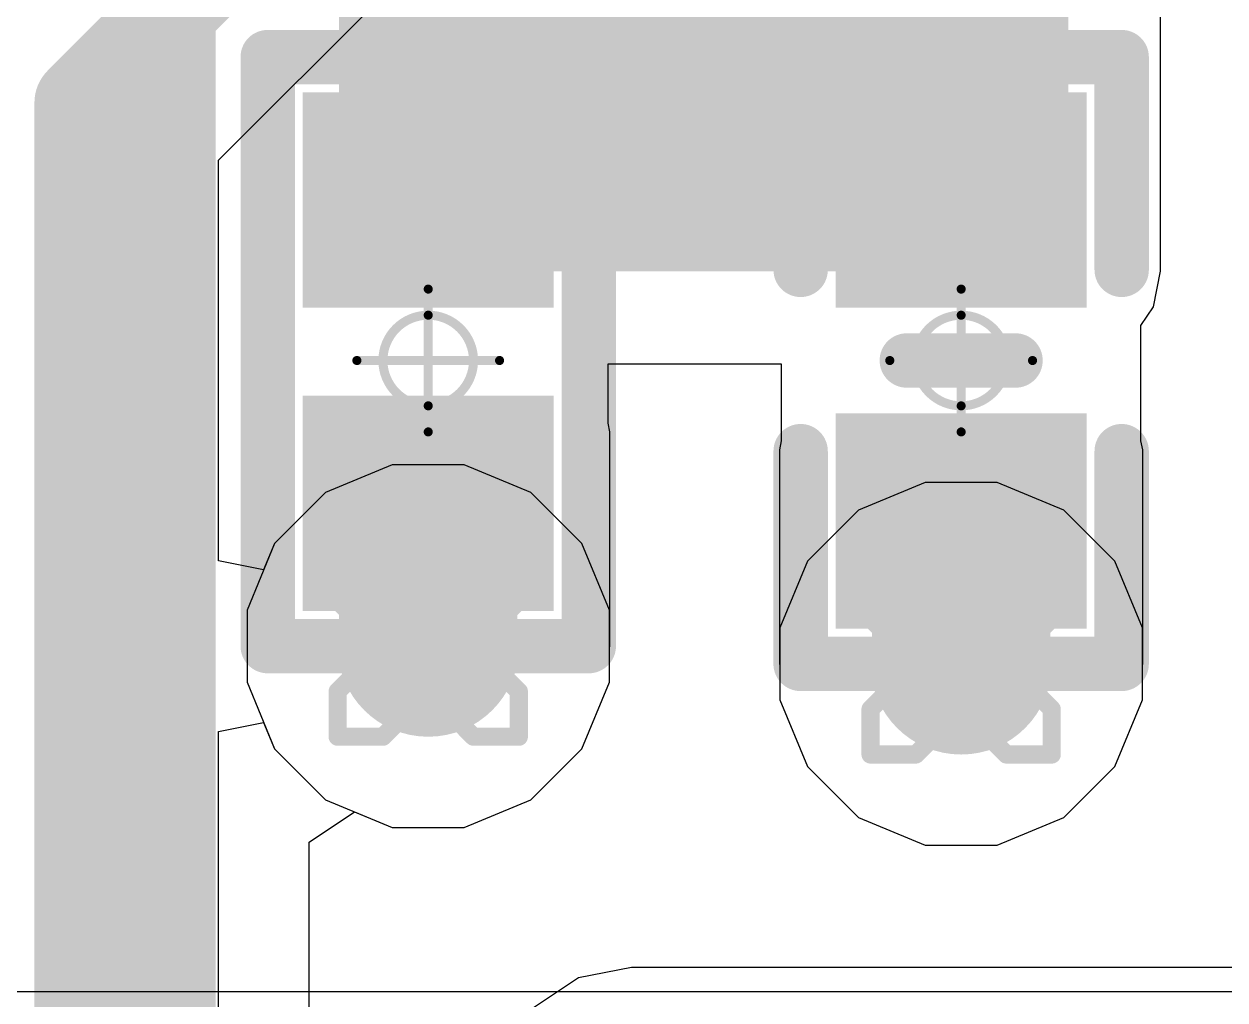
# Model space of a CAD drawing. Header units: inches. Extents: x -13 to 366, y -4 to 120.
# Drawn here: x 3.053 to 6.419, y 17.007 to 19.741 of the extents above; entities that cross this region are included whole.
import ezdxf

# ---------------------------------------------------------------- set-up
doc = ezdxf.new("R2010")
doc.units = ezdxf.units.IN
for name, color, linetype in [('Bottom Layer', 5, 'Continuous'), ('Drill Drawing', 1, 'Continuous'), ('GND', 16, 'Continuous'), ('Mechanical 15', 56, 'Continuous'), ('POWER', 76, 'Continuous'), ('Top Layer', 1, 'Continuous'), ('Top Overlay', 2, 'Continuous'), ('Top Paste', 8, 'Continuous'), ('Top Solder', 216, 'Continuous'), ('Via Holes', 16, 'Continuous')]:
    doc.layers.add(name, color=color, linetype=linetype)

# ---------------------------------------------------------------- blocks, each defined once
blk = doc.blocks.new('R_0402_L_17')
at = {"layer": 'Top Layer'}
for points in [[(-0.6000800799999999, 0.24991822), (-0.20008088, 0.24991822), (-0.20008088, -0.25008078), (-0.6000800799999999, -0.25008078)], [(0.24991822, 0.24991822), (0.64991742, 0.24991822), (0.64991742, -0.25008078), (0.24991822, -0.25008078)]]:
    blk.add_hatch(color=1, dxfattribs=at).paths.add_polyline_path(points)
at = {"layer": 'Top Paste'}
for points in [[(-0.6000800799999999, 0.24991822), (-0.20008088, 0.24991822), (-0.20008088, -0.25008078), (-0.6000800799999999, -0.25008078)], [(0.24991822, 0.24991822), (0.64991742, 0.24991822), (0.64991742, -0.25008078), (0.24991822, -0.25008078)]]:
    blk.add_hatch(color=8, dxfattribs=at).paths.add_polyline_path(points)
at = {"layer": 'Top Solder'}
for points in [[(-0.7016800799999999, 0.35151822), (-0.09848087999999999, 0.35151822), (-0.09848087999999999, -0.35168078), (-0.7016800799999999, -0.35168078)], [(0.14831822, 0.35151822), (0.75151742, 0.35151822), (0.75151742, -0.35168078), (0.14831822, -0.35168078)]]:
    blk.add_hatch(color=216, dxfattribs=at).paths.add_polyline_path(points)
at = {"layer": 'Mechanical 15'}
for points in [[(0, 0.1999996, 0.0254, 0.0254, 0), (0, -0.1999996, 0.0254, 0.0254, 0)], [(-0.1999996, 0, 0.0254, 0.0254, 0), (0.1999996, 0, 0.0254, 0.0254, 0)]]:
    blk.add_lwpolyline(points, format="xyseb", dxfattribs=at)
for points in [[(-0.00635, 0.1999996, 0.0127, 0.0127, 1), (0.00635, 0.1999996, 0.0127, 0.0127, 1)], [(0.127, 0, 0.0254, 0.0254, 1), (-0.127, 0, 0.0254, 0.0254, 1)], [(-0.2063496, 0, 0.0127, 0.0127, 1), (-0.1936496, 0, 0.0127, 0.0127, 1)], [(-0.13335, 0, 0.0127, 0.0127, 1), (-0.12065, 0, 0.0127, 0.0127, 1)], [(0.12065, 0, 0.0127, 0.0127, 1), (0.13335, 0, 0.0127, 0.0127, 1)], [(0.1936496, 0, 0.0127, 0.0127, 1), (0.2063496, 0, 0.0127, 0.0127, 1)], [(-0.00635, -0.1999996, 0.0127, 0.0127, 1), (0.00635, -0.1999996, 0.0127, 0.0127, 1)]]:
    blk.add_lwpolyline(points, format="xyseb", close=True, dxfattribs=at)
at = {"layer": 'Top Overlay'}
for points in [[(-0.80008222, 0.44991782, 0.1524, 0.1524, 0), (-0.80008222, -0.45008038, 0.1524, 0.1524, 0)], [(-0.80008222, 0.44991782, 0.1524, 0.1524, 0), (0.84991956, 0.44991782, 0.1524, 0.1524, 0)], [(0.84991956, 0.44991782, 0.1524, 0.1524, 0), (0.84991956, -0.45008038, 0.1524, 0.1524, 0)], [(-0.80008222, -0.45008038, 0.1524, 0.1524, 0), (0.84991956, -0.45008038, 0.1524, 0.1524, 0)]]:
    blk.add_lwpolyline(points, format="xyseb", dxfattribs=at)
for points in [[(-0.83818222, 0.44991782, 0.0762, 0.0762, 1), (-0.7619822199999999, 0.44991782, 0.0762, 0.0762, 1)], [(-0.83818222, 0.44991782, 0.0762, 0.0762, 1), (-0.7619822199999999, 0.44991782, 0.0762, 0.0762, 1)], [(0.81181956, 0.44991782, 0.0762, 0.0762, 1), (0.8880195599999998, 0.44991782, 0.0762, 0.0762, 1)], [(0.81181956, 0.44991782, 0.0762, 0.0762, 1), (0.8880195599999998, 0.44991782, 0.0762, 0.0762, 1)], [(-0.83818222, -0.45008038, 0.0762, 0.0762, 1), (-0.7619822199999999, -0.45008038, 0.0762, 0.0762, 1)], [(-0.83818222, -0.45008038, 0.0762, 0.0762, 1), (-0.7619822199999999, -0.45008038, 0.0762, 0.0762, 1)], [(0.81181956, -0.45008038, 0.0762, 0.0762, 1), (0.8880195599999998, -0.45008038, 0.0762, 0.0762, 1)], [(0.81181956, -0.45008038, 0.0762, 0.0762, 1), (0.8880195599999998, -0.45008038, 0.0762, 0.0762, 1)]]:
    blk.add_lwpolyline(points, format="xyseb", close=True, dxfattribs=at)
blk = doc.blocks.new('C_0402_L_33')
at = {"layer": 'Top Layer'}
for points in [[(-0.6499986999999999, 0.2499995), (-0.2499995, 0.2499995), (-0.2499995, -0.2499995), (-0.6499986999999999, -0.2499995)], [(0.24991822, 0.24991822), (0.64991742, 0.24991822), (0.64991742, -0.25008078), (0.24991822, -0.25008078)]]:
    blk.add_hatch(color=1, dxfattribs=at).paths.add_polyline_path(points)
at = {"layer": 'Top Paste'}
for points in [[(-0.6499986999999999, 0.2499995), (-0.2499995, 0.2499995), (-0.2499995, -0.2499995), (-0.6499986999999999, -0.2499995)], [(0.24991822, 0.24991822), (0.64991742, 0.24991822), (0.64991742, -0.25008078), (0.24991822, -0.25008078)]]:
    blk.add_hatch(color=8, dxfattribs=at).paths.add_polyline_path(points)
at = {"layer": 'Top Solder'}
for points in [[(-0.7515987, 0.3515995), (-0.1483995, 0.3515995), (-0.1483995, -0.3515995), (-0.7515987, -0.3515995)], [(0.14831822, 0.35151822), (0.75151742, 0.35151822), (0.75151742, -0.35168078), (0.14831822, -0.35168078)]]:
    blk.add_hatch(color=216, dxfattribs=at).paths.add_polyline_path(points)
at = {"layer": 'Mechanical 15'}
for points in [[(0, -0.1999996, 0.0254, 0.0254, 0), (0, 0.1999996, 0.0254, 0.0254, 0)], [(0.1999996, 0, 0.0254, 0.0254, 0), (-0.1999996, 0, 0.0254, 0.0254, 0)]]:
    blk.add_lwpolyline(points, format="xyseb", dxfattribs=at)
for points in [[(-0.00635, 0.1999996, 0.0127, 0.0127, 1), (0.00635, 0.1999996, 0.0127, 0.0127, 1)], [(0.127, 0, 0.0254, 0.0254, 1), (-0.127, 0, 0.0254, 0.0254, 1)], [(-0.2063496, 0, 0.0127, 0.0127, 1), (-0.1936496, 0, 0.0127, 0.0127, 1)], [(-0.13335, 0, 0.0127, 0.0127, 1), (-0.12065, 0, 0.0127, 0.0127, 1)], [(0.12065, 0, 0.0127, 0.0127, 1), (0.13335, 0, 0.0127, 0.0127, 1)], [(0.1936496, 0, 0.0127, 0.0127, 1), (0.2063496, 0, 0.0127, 0.0127, 1)], [(-0.00635, -0.1999996, 0.0127, 0.0127, 1), (0.00635, -0.1999996, 0.0127, 0.0127, 1)]]:
    blk.add_lwpolyline(points, format="xyseb", close=True, dxfattribs=at)
at = {"layer": 'Top Overlay'}
for points in [[(-0.254, 0.44991782, 0.1524, 0.1524, 0), (-0.84991956, 0.44991782, 0.1524, 0.1524, 0)], [(-0.84991956, -0.44991782, 0.1524, 0.1524, 0), (-0.84991956, 0.44991782, 0.1524, 0.1524, 0)], [(0.84991956, 0.44991782, 0.1524, 0.1524, 0), (0.254, 0.44991782, 0.1524, 0.1524, 0)], [(0.84991956, -0.45008038, 0.1524, 0.1524, 0), (0.84991956, 0.44991782, 0.1524, 0.1524, 0)], [(0, -0.1524, 0.1524, 0.1524, 0), (0, 0.1524, 0.1524, 0.1524, 0)], [(-0.254, -0.44991782, 0.1524, 0.1524, 0), (-0.84991956, -0.44991782, 0.1524, 0.1524, 0)], [(-0.8497569999999999, -0.45008038, 0.1524, 0.1524, 0), (-0.84991956, -0.44991782, 0.1524, 0.1524, 0)], [(0.84991956, -0.44991782, 0.1524, 0.1524, 0), (0.254, -0.44991782, 0.1524, 0.1524, 0)]]:
    blk.add_lwpolyline(points, format="xyseb", dxfattribs=at)
for points in [[(-0.8880195599999998, 0.44991782, 0.0762, 0.0762, 1), (-0.81181956, 0.44991782, 0.0762, 0.0762, 1)], [(-0.8880195599999998, 0.44991782, 0.0762, 0.0762, 1), (-0.81181956, 0.44991782, 0.0762, 0.0762, 1)], [(-0.2921, 0.44991782, 0.0762, 0.0762, 1), (-0.2159, 0.44991782, 0.0762, 0.0762, 1)], [(0.2159, 0.44991782, 0.0762, 0.0762, 1), (0.2921, 0.44991782, 0.0762, 0.0762, 1)], [(0.81181956, 0.44991782, 0.0762, 0.0762, 1), (0.8880195599999998, 0.44991782, 0.0762, 0.0762, 1)], [(0.81181956, 0.44991782, 0.0762, 0.0762, 1), (0.8880195599999998, 0.44991782, 0.0762, 0.0762, 1)], [(-0.0381, 0.1524, 0.0762, 0.0762, 1), (0.0381, 0.1524, 0.0762, 0.0762, 1)], [(-0.0381, -0.1524, 0.0762, 0.0762, 1), (0.0381, -0.1524, 0.0762, 0.0762, 1)], [(-0.8880195599999998, -0.44991782, 0.0762, 0.0762, 1), (-0.81181956, -0.44991782, 0.0762, 0.0762, 1)], [(-0.8880195599999998, -0.44991782, 0.0762, 0.0762, 1), (-0.81181956, -0.44991782, 0.0762, 0.0762, 1)], [(-0.8880195599999998, -0.44991782, 0.0762, 0.0762, 1), (-0.81181956, -0.44991782, 0.0762, 0.0762, 1)], [(-0.8878569999999999, -0.45008038, 0.0762, 0.0762, 1), (-0.8116569999999999, -0.45008038, 0.0762, 0.0762, 1)], [(-0.2921, -0.44991782, 0.0762, 0.0762, 1), (-0.2159, -0.44991782, 0.0762, 0.0762, 1)], [(0.2159, -0.44991782, 0.0762, 0.0762, 1), (0.2921, -0.44991782, 0.0762, 0.0762, 1)], [(0.81181956, -0.44991782, 0.0762, 0.0762, 1), (0.8880195599999998, -0.44991782, 0.0762, 0.0762, 1)], [(0.81181956, -0.45008038, 0.0762, 0.0762, 1), (0.8880195599999998, -0.45008038, 0.0762, 0.0762, 1)]]:
    blk.add_lwpolyline(points, format="xyseb", close=True, dxfattribs=at)

msp = doc.modelspace()

# ---------------------------------------------------------------- hatches: boundary and pattern name
at = {"layer": 'Bottom Layer'}
h = msp.add_hatch(color=5, dxfattribs=at)
edge = h.paths.add_edge_path()
edge.add_arc((4.1857422, 17.99846032), 0.254, 0, 360)
h = msp.add_hatch(color=5, dxfattribs=at)
edge = h.paths.add_edge_path()
edge.add_arc((5.67937904, 17.94862298), 0.254, 0, 360)
at = {"layer": 'GND'}
h = msp.add_hatch(color=16, dxfattribs=at)
edge = h.paths.add_edge_path()
edge.add_arc((4.1857422, 17.99846032), 0.254, 0, 360)
h = msp.add_hatch(color=16, dxfattribs=at)
edge = h.paths.add_edge_path()
edge.add_arc((5.67937904, 17.94862298), 0.254, 0, 360)
at = {"layer": 'POWER'}
h = msp.add_hatch(color=76, dxfattribs=at)
edge = h.paths.add_edge_path()
edge.add_arc((4.1857422, 17.99846032), 0.254, 0, 360)
h = msp.add_hatch(color=76, dxfattribs=at)
edge = h.paths.add_edge_path()
edge.add_arc((5.67937904, 17.94862298), 0.254, 0, 360)
at = {"layer": 'Top Layer'}
for points in [[(5.42946082, 19.19854174), (5.929459819999999, 19.19854174), (5.929459819999999, 20.7576801), (5.42946082, 20.7576801)], [(3.9357427, 19.04837948), (5.97945718, 19.04837948), (5.97945718, 20.53668232), (3.9357427, 20.53668232)], [(4.435741699999999, 18.59838038), (3.9357427, 18.59838038), (3.9357427, 17.99846286), (4.435741699999999, 17.99846286)], [(5.92937854, 18.54854304), (5.42937954, 18.54854304), (5.42937954, 17.94862552), (5.92937854, 17.94862552)]]:
    msp.add_hatch(color=1, dxfattribs=at).paths.add_polyline_path(points)
h = msp.add_hatch(color=1, dxfattribs=at)
edge = h.paths.add_edge_path()
edge.add_arc((4.1857422, 17.99846032), 0.254, 0, 360)
h = msp.add_hatch(color=1, dxfattribs=at)
edge = h.paths.add_edge_path()
edge.add_arc((5.67937904, 17.94862298), 0.254, 0, 360)
at = {"layer": 'Via Holes'}
h = msp.add_hatch(color=7, dxfattribs=at)
edge = h.paths.add_edge_path()
edge.add_arc((4.1857422, 17.99846032), 0.127, 0, 360)
h = msp.add_hatch(color=7, dxfattribs=at)
edge = h.paths.add_edge_path()
edge.add_arc((5.67937904, 17.94862298), 0.127, 0, 360)

# ---------------------------------------------------------------- linework, layer by layer
at = {"layer": 'Bottom Layer'}
for p, q in [((3.59738422, 19.35993588), (4.3391328, 20.10168192)), ((3.59738422, 18.23737526), (3.59738422, 19.35993588)), ((4.08469592, 18.50646032), (3.89798306, 18.4291224)), ((4.28678848, 18.50646032), (4.08469592, 18.50646032)), ((4.473501339999999, 18.4291224), (4.28678848, 18.50646032)), ((5.578332759999999, 18.45662298), (5.391619899999999, 18.37928506)), ((5.78042532, 18.45662298), (5.578332759999999, 18.45662298)), ((5.967138179999999, 18.37928506), (5.78042532, 18.45662298)), ((3.89798306, 18.4291224), (3.75508012, 18.28621946)), ((4.616404279999999, 18.28621946), (4.473501339999999, 18.4291224)), ((5.391619899999999, 18.37928506), (5.248716959999999, 18.23638212)), ((6.11004112, 18.23638212), (5.967138179999999, 18.37928506)), ((3.75508012, 18.28621946), (3.72438422, 18.21211242)), ((4.6937422, 18.0995066), (4.616404279999999, 18.28621946)), ((3.72438422, 18.21211242), (3.59738422, 18.23737526)), ((5.248716959999999, 18.23638212), (5.17137904, 18.04966926)), ((6.18737904, 18.04966926), (6.11004112, 18.23638212)), ((4.6937422, 17.89741404), (4.6937422, 18.0995066)), ((5.17137904, 18.04966926), (5.17137904, 17.8475767)), ((6.18737904, 17.8475767), (6.18737904, 18.04966926)), ((4.616404279999999, 17.71070118), (4.6937422, 17.89741404)), ((5.17137904, 17.8475767), (5.248716959999999, 17.66086384)), ((6.11004112, 17.66086384), (6.18737904, 17.8475767)), ((3.59738422, 17.75954538), (3.72438422, 17.78480822)), ((3.72438422, 17.78480822), (3.75508012, 17.71070118)), ((3.59738422, 16.2665791), (3.59738422, 17.75954538)), ((3.75508012, 17.71070118), (3.89798306, 17.56779824)), ((4.473501339999999, 17.56779824), (4.616404279999999, 17.71070118)), ((5.248716959999999, 17.66086384), (5.391619899999999, 17.5179609)), ((5.967138179999999, 17.5179609), (6.11004112, 17.66086384)), ((3.89798306, 17.56779824), (4.08469592, 17.49046032)), ((4.28678848, 17.49046032), (4.473501339999999, 17.56779824)), ((5.391619899999999, 17.5179609), (5.578332759999999, 17.44062298)), ((5.78042532, 17.44062298), (5.967138179999999, 17.5179609)), ((4.08469592, 17.49046032), (4.28678848, 17.49046032)), ((5.578332759999999, 17.44062298), (5.78042532, 17.44062298)), ((4.60712312, 17.06879746), (4.481095939999999, 16.98458884)), ((4.7557817, 17.09836814), (4.60712312, 17.06879746)), ((6.84048416, 17.09836814), (4.7557817, 17.09836814))]:
    msp.add_line(p, q, dxfattribs=at)
for points in [[(3.208919159999999, 19.52084234, 0.254, 0.254, 0), (4.1782238, 20.49014698, 0.254, 0.254, 0)], [(3.208919159999999, 7.23100154, 0.254, 0.254, 0), (3.208919159999999, 19.52084234, 0.254, 0.254, 0)]]:
    msp.add_lwpolyline(points, format="xyseb", dxfattribs=at)
msp.add_lwpolyline([(3.14541916, 19.52084234, 0.127, 0.127, 1), (3.27241916, 19.52084234, 0.127, 0.127, 1)], format="xyseb", close=True, dxfattribs=at)
msp.add_lwpolyline([(3.14541916, 19.52084234, 0.127, 0.127, 1), (3.27241916, 19.52084234, 0.127, 0.127, 1)], format="xyseb", close=True, dxfattribs=at)
at = {"layer": 'Drill Drawing'}
for points in [[(3.9317422, 18.12546032, 0.0508, 0.0508, 0), (3.9317422, 18.25246032, 0.0508, 0.0508, 0)], [(3.9317422, 18.25246032, 0.0508, 0.0508, 0), (4.058742199999999, 18.25246032, 0.0508, 0.0508, 0)], [(4.058742199999999, 18.25246032, 0.0508, 0.0508, 0), (4.1857422, 18.12546032, 0.0508, 0.0508, 0)], [(4.1857422, 18.12546032, 0.0508, 0.0508, 0), (4.3127422, 18.25246032, 0.0508, 0.0508, 0)], [(4.3127422, 18.25246032, 0.0508, 0.0508, 0), (4.4397422, 18.25246032, 0.0508, 0.0508, 0)], [(4.4397422, 18.12546032, 0.0508, 0.0508, 0), (4.4397422, 18.25246032, 0.0508, 0.0508, 0)], [(5.425379039999999, 18.07562298, 0.0508, 0.0508, 0), (5.425379039999999, 18.20262298, 0.0508, 0.0508, 0)], [(5.425379039999999, 18.20262298, 0.0508, 0.0508, 0), (5.55237904, 18.20262298, 0.0508, 0.0508, 0)], [(5.55237904, 18.20262298, 0.0508, 0.0508, 0), (5.67937904, 18.07562298, 0.0508, 0.0508, 0)], [(5.67937904, 18.07562298, 0.0508, 0.0508, 0), (5.80637904, 18.20262298, 0.0508, 0.0508, 0)], [(5.80637904, 18.20262298, 0.0508, 0.0508, 0), (5.933379039999999, 18.20262298, 0.0508, 0.0508, 0)], [(5.933379039999999, 18.07562298, 0.0508, 0.0508, 0), (5.933379039999999, 18.20262298, 0.0508, 0.0508, 0)], [(3.9317422, 18.12546032, 0.0508, 0.0508, 0), (4.058742199999999, 17.99846032, 0.0508, 0.0508, 0)], [(4.3127422, 17.99846032, 0.0508, 0.0508, 0), (4.4397422, 18.12546032, 0.0508, 0.0508, 0)], [(5.425379039999999, 18.07562298, 0.0508, 0.0508, 0), (5.55237904, 17.94862298, 0.0508, 0.0508, 0)], [(5.80637904, 17.94862298, 0.0508, 0.0508, 0), (5.933379039999999, 18.07562298, 0.0508, 0.0508, 0)], [(3.9317422, 17.87146032, 0.0508, 0.0508, 0), (4.058742199999999, 17.99846032, 0.0508, 0.0508, 0)], [(4.3127422, 17.99846032, 0.0508, 0.0508, 0), (4.4397422, 17.87146032, 0.0508, 0.0508, 0)], [(5.425379039999999, 17.82162298, 0.0508, 0.0508, 0), (5.55237904, 17.94862298, 0.0508, 0.0508, 0)], [(5.80637904, 17.94862298, 0.0508, 0.0508, 0), (5.933379039999999, 17.82162298, 0.0508, 0.0508, 0)], [(3.9317422, 17.74446032, 0.0508, 0.0508, 0), (3.9317422, 17.87146032, 0.0508, 0.0508, 0)], [(4.058742199999999, 17.74446032, 0.0508, 0.0508, 0), (4.1857422, 17.87146032, 0.0508, 0.0508, 0)], [(4.1857422, 17.87146032, 0.0508, 0.0508, 0), (4.3127422, 17.74446032, 0.0508, 0.0508, 0)], [(4.4397422, 17.74446032, 0.0508, 0.0508, 0), (4.4397422, 17.87146032, 0.0508, 0.0508, 0)], [(5.425379039999999, 17.69462298, 0.0508, 0.0508, 0), (5.425379039999999, 17.82162298, 0.0508, 0.0508, 0)], [(5.55237904, 17.69462298, 0.0508, 0.0508, 0), (5.67937904, 17.82162298, 0.0508, 0.0508, 0)], [(5.67937904, 17.82162298, 0.0508, 0.0508, 0), (5.80637904, 17.69462298, 0.0508, 0.0508, 0)], [(5.933379039999999, 17.69462298, 0.0508, 0.0508, 0), (5.933379039999999, 17.82162298, 0.0508, 0.0508, 0)], [(3.9317422, 17.74446032, 0.0508, 0.0508, 0), (4.058742199999999, 17.74446032, 0.0508, 0.0508, 0)], [(4.3127422, 17.74446032, 0.0508, 0.0508, 0), (4.4397422, 17.74446032, 0.0508, 0.0508, 0)], [(5.425379039999999, 17.69462298, 0.0508, 0.0508, 0), (5.55237904, 17.69462298, 0.0508, 0.0508, 0)], [(5.80637904, 17.69462298, 0.0508, 0.0508, 0), (5.933379039999999, 17.69462298, 0.0508, 0.0508, 0)]]:
    msp.add_lwpolyline(points, format="xyseb", dxfattribs=at)
for points in [[(3.9190422, 18.25246032, 0.0254, 0.0254, 1), (3.944442199999999, 18.25246032, 0.0254, 0.0254, 1)], [(3.9190422, 18.25246032, 0.0254, 0.0254, 1), (3.944442199999999, 18.25246032, 0.0254, 0.0254, 1)], [(4.0460422, 18.25246032, 0.0254, 0.0254, 1), (4.0714422, 18.25246032, 0.0254, 0.0254, 1)], [(4.0460422, 18.25246032, 0.0254, 0.0254, 1), (4.0714422, 18.25246032, 0.0254, 0.0254, 1)], [(4.3000422, 18.25246032, 0.0254, 0.0254, 1), (4.325442199999999, 18.25246032, 0.0254, 0.0254, 1)], [(4.3000422, 18.25246032, 0.0254, 0.0254, 1), (4.325442199999999, 18.25246032, 0.0254, 0.0254, 1)], [(4.4270422, 18.25246032, 0.0254, 0.0254, 1), (4.4524422, 18.25246032, 0.0254, 0.0254, 1)], [(4.4270422, 18.25246032, 0.0254, 0.0254, 1), (4.4524422, 18.25246032, 0.0254, 0.0254, 1)], [(5.41267904, 18.20262298, 0.0254, 0.0254, 1), (5.43807904, 18.20262298, 0.0254, 0.0254, 1)], [(5.41267904, 18.20262298, 0.0254, 0.0254, 1), (5.43807904, 18.20262298, 0.0254, 0.0254, 1)], [(5.539679039999999, 18.20262298, 0.0254, 0.0254, 1), (5.56507904, 18.20262298, 0.0254, 0.0254, 1)], [(5.539679039999999, 18.20262298, 0.0254, 0.0254, 1), (5.56507904, 18.20262298, 0.0254, 0.0254, 1)], [(5.79367904, 18.20262298, 0.0254, 0.0254, 1), (5.81907904, 18.20262298, 0.0254, 0.0254, 1)], [(5.79367904, 18.20262298, 0.0254, 0.0254, 1), (5.81907904, 18.20262298, 0.0254, 0.0254, 1)], [(5.92067904, 18.20262298, 0.0254, 0.0254, 1), (5.946079039999999, 18.20262298, 0.0254, 0.0254, 1)], [(5.92067904, 18.20262298, 0.0254, 0.0254, 1), (5.946079039999999, 18.20262298, 0.0254, 0.0254, 1)], [(3.9190422, 18.12546032, 0.0254, 0.0254, 1), (3.944442199999999, 18.12546032, 0.0254, 0.0254, 1)], [(3.9190422, 18.12546032, 0.0254, 0.0254, 1), (3.944442199999999, 18.12546032, 0.0254, 0.0254, 1)], [(4.173042199999999, 18.12546032, 0.0254, 0.0254, 1), (4.1984422, 18.12546032, 0.0254, 0.0254, 1)], [(4.173042199999999, 18.12546032, 0.0254, 0.0254, 1), (4.1984422, 18.12546032, 0.0254, 0.0254, 1)], [(4.4270422, 18.12546032, 0.0254, 0.0254, 1), (4.4524422, 18.12546032, 0.0254, 0.0254, 1)], [(4.4270422, 18.12546032, 0.0254, 0.0254, 1), (4.4524422, 18.12546032, 0.0254, 0.0254, 1)], [(5.41267904, 18.07562298, 0.0254, 0.0254, 1), (5.43807904, 18.07562298, 0.0254, 0.0254, 1)], [(5.41267904, 18.07562298, 0.0254, 0.0254, 1), (5.43807904, 18.07562298, 0.0254, 0.0254, 1)], [(5.66667904, 18.07562298, 0.0254, 0.0254, 1), (5.69207904, 18.07562298, 0.0254, 0.0254, 1)], [(5.66667904, 18.07562298, 0.0254, 0.0254, 1), (5.69207904, 18.07562298, 0.0254, 0.0254, 1)], [(5.92067904, 18.07562298, 0.0254, 0.0254, 1), (5.946079039999999, 18.07562298, 0.0254, 0.0254, 1)], [(5.92067904, 18.07562298, 0.0254, 0.0254, 1), (5.946079039999999, 18.07562298, 0.0254, 0.0254, 1)], [(4.0460422, 17.99846032, 0.0254, 0.0254, 1), (4.0714422, 17.99846032, 0.0254, 0.0254, 1)], [(4.0460422, 17.99846032, 0.0254, 0.0254, 1), (4.0714422, 17.99846032, 0.0254, 0.0254, 1)], [(4.3000422, 17.99846032, 0.0254, 0.0254, 1), (4.325442199999999, 17.99846032, 0.0254, 0.0254, 1)], [(4.3000422, 17.99846032, 0.0254, 0.0254, 1), (4.325442199999999, 17.99846032, 0.0254, 0.0254, 1)], [(5.539679039999999, 17.94862298, 0.0254, 0.0254, 1), (5.56507904, 17.94862298, 0.0254, 0.0254, 1)], [(5.539679039999999, 17.94862298, 0.0254, 0.0254, 1), (5.56507904, 17.94862298, 0.0254, 0.0254, 1)], [(5.79367904, 17.94862298, 0.0254, 0.0254, 1), (5.81907904, 17.94862298, 0.0254, 0.0254, 1)], [(5.79367904, 17.94862298, 0.0254, 0.0254, 1), (5.81907904, 17.94862298, 0.0254, 0.0254, 1)], [(3.9190422, 17.87146032, 0.0254, 0.0254, 1), (3.944442199999999, 17.87146032, 0.0254, 0.0254, 1)], [(3.9190422, 17.87146032, 0.0254, 0.0254, 1), (3.944442199999999, 17.87146032, 0.0254, 0.0254, 1)], [(4.173042199999999, 17.87146032, 0.0254, 0.0254, 1), (4.1984422, 17.87146032, 0.0254, 0.0254, 1)], [(4.173042199999999, 17.87146032, 0.0254, 0.0254, 1), (4.1984422, 17.87146032, 0.0254, 0.0254, 1)], [(4.4270422, 17.87146032, 0.0254, 0.0254, 1), (4.4524422, 17.87146032, 0.0254, 0.0254, 1)], [(4.4270422, 17.87146032, 0.0254, 0.0254, 1), (4.4524422, 17.87146032, 0.0254, 0.0254, 1)], [(5.41267904, 17.82162298, 0.0254, 0.0254, 1), (5.43807904, 17.82162298, 0.0254, 0.0254, 1)], [(5.41267904, 17.82162298, 0.0254, 0.0254, 1), (5.43807904, 17.82162298, 0.0254, 0.0254, 1)], [(5.66667904, 17.82162298, 0.0254, 0.0254, 1), (5.69207904, 17.82162298, 0.0254, 0.0254, 1)], [(5.66667904, 17.82162298, 0.0254, 0.0254, 1), (5.69207904, 17.82162298, 0.0254, 0.0254, 1)], [(5.92067904, 17.82162298, 0.0254, 0.0254, 1), (5.946079039999999, 17.82162298, 0.0254, 0.0254, 1)], [(5.92067904, 17.82162298, 0.0254, 0.0254, 1), (5.946079039999999, 17.82162298, 0.0254, 0.0254, 1)], [(3.9190422, 17.74446032, 0.0254, 0.0254, 1), (3.944442199999999, 17.74446032, 0.0254, 0.0254, 1)], [(3.9190422, 17.74446032, 0.0254, 0.0254, 1), (3.944442199999999, 17.74446032, 0.0254, 0.0254, 1)], [(4.0460422, 17.74446032, 0.0254, 0.0254, 1), (4.0714422, 17.74446032, 0.0254, 0.0254, 1)], [(4.0460422, 17.74446032, 0.0254, 0.0254, 1), (4.0714422, 17.74446032, 0.0254, 0.0254, 1)], [(4.3000422, 17.74446032, 0.0254, 0.0254, 1), (4.325442199999999, 17.74446032, 0.0254, 0.0254, 1)], [(4.3000422, 17.74446032, 0.0254, 0.0254, 1), (4.325442199999999, 17.74446032, 0.0254, 0.0254, 1)], [(4.4270422, 17.74446032, 0.0254, 0.0254, 1), (4.4524422, 17.74446032, 0.0254, 0.0254, 1)], [(4.4270422, 17.74446032, 0.0254, 0.0254, 1), (4.4524422, 17.74446032, 0.0254, 0.0254, 1)], [(5.41267904, 17.69462298, 0.0254, 0.0254, 1), (5.43807904, 17.69462298, 0.0254, 0.0254, 1)], [(5.41267904, 17.69462298, 0.0254, 0.0254, 1), (5.43807904, 17.69462298, 0.0254, 0.0254, 1)], [(5.539679039999999, 17.69462298, 0.0254, 0.0254, 1), (5.56507904, 17.69462298, 0.0254, 0.0254, 1)], [(5.539679039999999, 17.69462298, 0.0254, 0.0254, 1), (5.56507904, 17.69462298, 0.0254, 0.0254, 1)], [(5.79367904, 17.69462298, 0.0254, 0.0254, 1), (5.81907904, 17.69462298, 0.0254, 0.0254, 1)], [(5.79367904, 17.69462298, 0.0254, 0.0254, 1), (5.81907904, 17.69462298, 0.0254, 0.0254, 1)], [(5.92067904, 17.69462298, 0.0254, 0.0254, 1), (5.946079039999999, 17.69462298, 0.0254, 0.0254, 1)], [(5.92067904, 17.69462298, 0.0254, 0.0254, 1), (5.946079039999999, 17.69462298, 0.0254, 0.0254, 1)]]:
    msp.add_lwpolyline(points, format="xyseb", close=True, dxfattribs=at)
at = {"layer": 'GND'}
for p, q in [((4.08469592, 18.50646032), (3.89798306, 18.4291224)), ((4.28678848, 18.50646032), (4.08469592, 18.50646032)), ((4.473501339999999, 18.4291224), (4.28678848, 18.50646032)), ((5.578332759999999, 18.45662298), (5.391619899999999, 18.37928506)), ((5.78042532, 18.45662298), (5.578332759999999, 18.45662298)), ((5.967138179999999, 18.37928506), (5.78042532, 18.45662298)), ((3.89798306, 18.4291224), (3.75508012, 18.28621946)), ((4.616404279999999, 18.28621946), (4.473501339999999, 18.4291224)), ((5.391619899999999, 18.37928506), (5.248716959999999, 18.23638212)), ((6.11004112, 18.23638212), (5.967138179999999, 18.37928506)), ((3.75508012, 18.28621946), (3.6777422, 18.0995066)), ((4.6937422, 18.0995066), (4.616404279999999, 18.28621946)), ((5.248716959999999, 18.23638212), (5.17137904, 18.04966926)), ((6.18737904, 18.04966926), (6.11004112, 18.23638212)), ((3.6777422, 18.0995066), (3.6777422, 17.89741404)), ((4.6937422, 17.89741404), (4.6937422, 18.0995066)), ((5.17137904, 18.04966926), (5.17137904, 17.8475767)), ((6.18737904, 17.8475767), (6.18737904, 18.04966926)), ((3.6777422, 17.89741404), (3.75508012, 17.71070118)), ((4.616404279999999, 17.71070118), (4.6937422, 17.89741404)), ((5.17137904, 17.8475767), (5.248716959999999, 17.66086384)), ((6.11004112, 17.66086384), (6.18737904, 17.8475767)), ((3.75508012, 17.71070118), (3.89798306, 17.56779824)), ((4.473501339999999, 17.56779824), (4.616404279999999, 17.71070118)), ((5.248716959999999, 17.66086384), (5.391619899999999, 17.5179609)), ((5.967138179999999, 17.5179609), (6.11004112, 17.66086384)), ((3.89798306, 17.56779824), (4.08469592, 17.49046032)), ((4.28678848, 17.49046032), (4.473501339999999, 17.56779824)), ((5.391619899999999, 17.5179609), (5.578332759999999, 17.44062298)), ((5.78042532, 17.44062298), (5.967138179999999, 17.5179609)), ((4.08469592, 17.49046032), (4.28678848, 17.49046032)), ((5.578332759999999, 17.44062298), (5.78042532, 17.44062298)), ((6.84584356, 17.02949604), (0.3099384199999999, 17.02949604))]:
    msp.add_line(p, q, dxfattribs=at)
at = {"layer": 'Top Layer'}
for p, q in [((6.23843558, 19.04837948), (6.23843558, 20.04612196)), ((6.21872264, 18.94927376), (6.23843558, 19.04837948)), ((6.183459819999999, 18.89650018), (6.21872264, 18.94927376)), ((6.183459819999999, 18.79446076), (6.183459819999999, 18.89650018)), ((4.6897417, 18.62339684), (4.6897417, 18.78940362)), ((4.6897417, 18.78940362), (5.17537954, 18.78940362)), ((5.17537954, 18.78940362), (5.17537954, 18.5735595)), ((6.18337854, 18.5735595), (6.18337854, 18.79446076)), ((6.18337854, 18.79446076), (6.183459819999999, 18.79446076)), ((4.69471756, 18.59838038), (4.6897417, 18.62339684)), ((4.69471756, 17.99846032), (4.69471756, 18.59838038)), ((5.17537954, 18.5735595), (5.17040368, 18.54854304)), ((5.17040368, 18.54854304), (5.17040368, 17.94862298)), ((6.1883544, 18.54854304), (6.18337854, 18.5735595)), ((6.1883544, 17.94862298), (6.1883544, 18.54854304)), ((4.6937422, 17.99355558), (4.69471756, 17.99846032)), ((4.6937422, 17.89741404), (4.6937422, 17.99355558)), ((5.17040368, 17.94862298), (5.17137904, 17.94371824)), ((5.17137904, 17.94371824), (5.17137904, 17.8475767)), ((6.18737904, 17.94371824), (6.1883544, 17.94862298)), ((6.18737904, 17.8475767), (6.18737904, 17.94371824)), ((4.616404279999999, 17.71070118), (4.6937422, 17.89741404)), ((5.17137904, 17.8475767), (5.248716959999999, 17.66086384)), ((6.11004112, 17.66086384), (6.18737904, 17.8475767)), ((4.473501339999999, 17.56779824), (4.616404279999999, 17.71070118)), ((5.248716959999999, 17.66086384), (5.391619899999999, 17.5179609)), ((5.967138179999999, 17.5179609), (6.11004112, 17.66086384)), ((4.28678848, 17.49046032), (4.473501339999999, 17.56779824)), ((3.8522783, 17.44926406), (3.979280839999999, 17.53412546)), ((3.979280839999999, 17.53412546), (4.08469592, 17.49046032)), ((5.391619899999999, 17.5179609), (5.578332759999999, 17.44062298)), ((5.78042532, 17.44062298), (5.967138179999999, 17.5179609)), ((4.08469592, 17.49046032), (4.28678848, 17.49046032)), ((3.8522783, 9.987666079999999), (3.8522783, 17.44926406)), ((5.578332759999999, 17.44062298), (5.78042532, 17.44062298))]:
    msp.add_line(p, q, dxfattribs=at)
msp.add_lwpolyline([(3.4379154, 9.98765338, 0.3048, 0.3048, 0), (3.4379154, 26.162, 0.3048, 0.3048, 0)], format="xyseb", dxfattribs=at)

# ---------------------------------------------------------------- block references
for name, p, rotation in [('R_0402_L_17', (4.185660919999999, 18.79846126), 90), ('C_0402_L_33', (5.67946032, 18.79846126), 270)]:
    msp.add_blockref(name, p, dxfattribs=dict(rotation=rotation))

doc.saveas('drawing.dxf')
